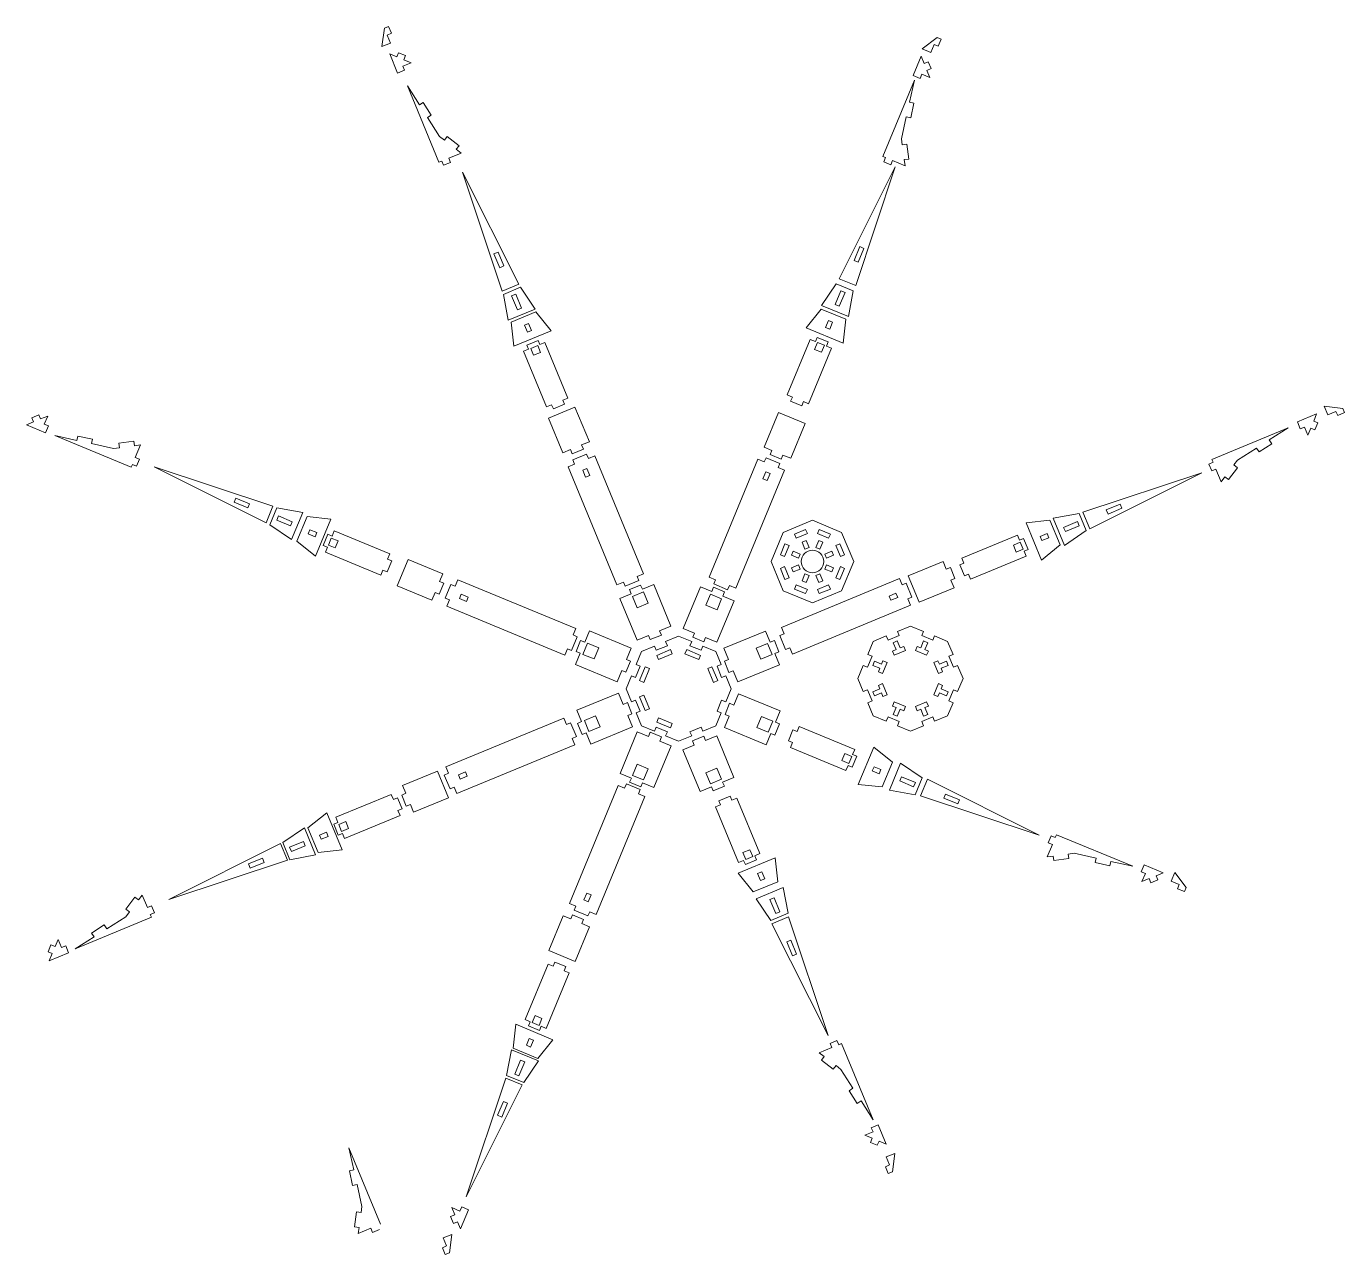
# Model space of a CAD drawing. Header units: millimetres. Extents: x -5563 to 1495, y -1833 to 2679.
# Drawn here: x -2108 to -1230, y -1833 to -1015 of the extents above; entities that cross this region are included whole.
import ezdxf

# ---------------------------------------------------------------- set-up
doc = ezdxf.new("R2010")
doc.units = ezdxf.units.MM

msp = doc.modelspace()

# ---------------------------------------------------------------- linework, layer by layer
at = {"color": 7, "linetype": 'Continuous', "lineweight": 15}
for p, q in [((-1871.03, -1028.55), (-1869.4, -1016.18)), ((-1869.4, -1016.18), (-1866.63, -1015.03)), ((-1866.63, -1015.03), (-1864.71, -1019.65)), ((-1865.26, -1026.16), (-1871.03, -1028.55)), ((-1864.71, -1019.65), (-1867.48, -1020.8)), ((-1867.48, -1020.8), (-1865.26, -1026.16)), ((-1511.4, -1030.04), (-1501.5, -1022.44)), ((-1501.5, -1022.44), (-1498.73, -1023.59)), ((-1498.73, -1023.59), (-1500.64, -1028.21)), ((-1865.86, -1033.41), (-1861.08, -1035.39)), ((-1860.56, -1046.21), (-1865.86, -1033.41)), ((-1861.08, -1035.39), (-1859.93, -1032.62)), ((-1859.93, -1032.62), (-1855.31, -1034.53)), ((-1855.31, -1034.53), (-1856.46, -1037.31)), ((-1517.42, -1047.73), (-1512.11, -1034.93)), ((-1512.11, -1034.93), (-1510.13, -1039.71)), ((-1505.64, -1032.43), (-1511.4, -1030.04)), ((-1503.41, -1027.06), (-1505.64, -1032.43)), ((-1500.64, -1028.21), (-1503.41, -1027.06)), ((-1855.94, -1044.3), (-1860.56, -1046.21)), ((-1851.67, -1039.29), (-1857.09, -1041.53)), ((-1857.09, -1041.53), (-1855.94, -1044.3)), ((-1856.46, -1037.31), (-1851.67, -1039.29)), ((-1510.13, -1039.71), (-1507.36, -1038.56)), ((-1505.45, -1043.18), (-1508.22, -1044.33)), ((-1507.36, -1038.56), (-1505.45, -1043.18)), ((-1516.53, -1050.86), (-1537.58, -1101.67)), ((-1519.76, -1065.45), (-1516.53, -1050.86)), ((-1512.8, -1049.64), (-1517.42, -1047.73)), ((-1511.65, -1046.87), (-1512.8, -1049.64)), ((-1506.24, -1049.12), (-1511.65, -1046.87)), ((-1508.22, -1044.33), (-1506.24, -1049.12)), ((-1854.11, -1054.67), (-1833.06, -1105.49)), ((-1846.08, -1067.28), (-1854.11, -1054.67)), ((-1846.08, -1067.28), (-1843.55, -1065.67)), ((-1838.17, -1074.1), (-1843.55, -1065.67)), ((-1519.76, -1065.45), (-1516.84, -1066.1)), ((-1519, -1075.86), (-1516.84, -1066.1)), ((-1840.7, -1075.71), (-1838.17, -1074.1)), ((-1832.67, -1088.32), (-1840.7, -1075.71)), ((-1525.16, -1089.81), (-1521.93, -1075.21)), ((-1521.93, -1075.21), (-1519, -1075.86)), ((-1829.44, -1090.8), (-1832.67, -1088.32)), ((-1829.44, -1090.8), (-1827.62, -1088.42)), ((-1827.62, -1088.42), (-1819.68, -1094.5)), ((-1821.51, -1096.88), (-1819.68, -1094.5)), ((-1818.28, -1099.36), (-1821.51, -1096.88)), ((-1524.63, -1093.84), (-1525.16, -1089.81)), ((-1524.63, -1093.84), (-1521.66, -1093.45)), ((-1521.66, -1093.45), (-1520.35, -1103.37)), ((-1831.21, -1104.72), (-1833.06, -1105.49)), ((-1830.06, -1107.49), (-1831.21, -1104.72)), ((-1830.06, -1107.49), (-1825.44, -1105.58)), ((-1826.59, -1102.81), (-1818.28, -1099.36)), ((-1825.44, -1105.58), (-1826.59, -1102.81)), ((-1535.73, -1102.44), (-1537.58, -1101.67)), ((-1536.88, -1105.21), (-1535.73, -1102.44)), ((-1536.88, -1105.21), (-1532.26, -1107.12)), ((-1532.26, -1107.12), (-1531.11, -1104.35)), ((-1531.11, -1104.35), (-1522.8, -1107.8)), ((-1523.33, -1103.76), (-1520.35, -1103.37)), ((-1522.8, -1107.8), (-1523.33, -1103.76)), ((-1791.02, -1191.24), (-1817.29, -1112.2)), ((-1817.29, -1112.2), (-1779.97, -1186.67)), ((-1566.6, -1183.04), (-1529.28, -1108.56)), ((-1529.28, -1108.56), (-1555.55, -1187.61)), ((-1796.43, -1166.48), (-1793.66, -1165.34)), ((-1792.6, -1175.72), (-1796.43, -1166.48)), ((-1793.66, -1165.34), (-1789.83, -1174.57)), ((-1556.74, -1170.94), (-1552.91, -1161.7)), ((-1550.14, -1162.85), (-1553.97, -1172.09)), ((-1552.91, -1161.7), (-1550.14, -1162.85)), ((-1789.83, -1174.57), (-1792.6, -1175.72)), ((-1553.97, -1172.09), (-1556.74, -1170.94)), ((-1555.55, -1187.61), (-1566.6, -1183.04)), ((-1779.97, -1186.67), (-1791.02, -1191.24)), ((-1790.18, -1193.52), (-1778.74, -1188.78)), ((-1784.68, -1194.54), (-1781.91, -1193.39)), ((-1781.91, -1193.39), (-1778.08, -1202.63)), ((-1778.74, -1188.78), (-1768.92, -1203.24)), ((-1578.5, -1200.86), (-1568.67, -1186.4)), ((-1569.34, -1200.25), (-1565.51, -1191.01)), ((-1568.67, -1186.4), (-1557.24, -1191.14)), ((-1562.74, -1192.16), (-1566.56, -1201.4)), ((-1565.51, -1191.01), (-1562.74, -1192.16)), ((-1557.24, -1191.14), (-1560.52, -1208.31)), ((-1786.9, -1210.69), (-1790.18, -1193.52)), ((-1780.85, -1203.78), (-1784.68, -1194.54)), ((-1560.52, -1208.31), (-1578.5, -1200.86)), ((-1566.56, -1201.4), (-1569.34, -1200.25)), ((-1768.92, -1203.24), (-1786.9, -1210.69)), ((-1784.93, -1212.01), (-1768.49, -1205.2)), ((-1778.08, -1202.63), (-1780.85, -1203.78)), ((-1768.49, -1205.2), (-1758.46, -1217.66)), ((-1588.63, -1215.68), (-1578.59, -1203.21)), ((-1578.59, -1203.21), (-1562.16, -1210.02)), ((-1575.66, -1215.45), (-1573.74, -1210.83)), ((-1573.74, -1210.83), (-1570.97, -1211.98)), ((-1562.16, -1210.02), (-1563.88, -1225.93)), ((-1783.21, -1227.92), (-1784.93, -1212.01)), ((-1758.46, -1217.66), (-1783.21, -1227.92)), ((-1776.12, -1213.96), (-1773.35, -1212.81)), ((-1774.2, -1218.58), (-1776.12, -1213.96)), ((-1771.43, -1217.43), (-1774.2, -1218.58)), ((-1773.35, -1212.81), (-1771.43, -1217.43)), ((-1563.88, -1225.93), (-1588.63, -1215.68)), ((-1572.88, -1216.59), (-1575.66, -1215.45)), ((-1570.97, -1211.98), (-1572.88, -1216.59)), ((-1767.11, -1224.15), (-1774.5, -1227.22)), ((-1774.5, -1227.22), (-1773.36, -1229.99)), ((-1767.35, -1227.5), (-1771.97, -1229.41)), ((-1765.44, -1232.12), (-1767.35, -1227.5)), ((-1765.97, -1226.93), (-1767.11, -1224.15)), ((-1765.97, -1226.93), (-1762.59, -1225.53)), ((-1762.59, -1225.53), (-1747.28, -1262.48)), ((-1585.88, -1223.48), (-1601.18, -1260.44)), ((-1585.88, -1223.48), (-1582.5, -1224.88)), ((-1583.03, -1230.08), (-1581.12, -1225.46)), ((-1581.35, -1222.11), (-1582.5, -1224.88)), ((-1573.96, -1225.17), (-1581.35, -1222.11)), ((-1581.12, -1225.46), (-1576.5, -1227.37)), ((-1576.5, -1227.37), (-1578.41, -1231.99)), ((-1575.11, -1227.94), (-1573.96, -1225.17)), ((-1575.11, -1227.94), (-1571.73, -1229.34)), ((-1776.73, -1231.38), (-1773.36, -1229.99)), ((-1776.73, -1231.38), (-1761.43, -1268.34)), ((-1771.97, -1229.41), (-1770.06, -1234.03)), ((-1770.06, -1234.03), (-1765.44, -1232.12)), ((-1571.73, -1229.34), (-1587.04, -1266.3)), ((-1578.41, -1231.99), (-1583.03, -1230.08)), ((-1750.66, -1263.88), (-1747.28, -1262.48)), ((-1601.18, -1260.44), (-1597.81, -1261.84)), ((-1597.81, -1261.84), (-1598.96, -1264.61)), ((-1761.43, -1268.34), (-1758.05, -1266.94)), ((-1742.5, -1268.51), (-1760.18, -1275.83)), ((-1758.05, -1266.94), (-1756.9, -1269.71)), ((-1756.9, -1269.71), (-1749.51, -1266.65)), ((-1749.51, -1266.65), (-1750.66, -1263.88)), ((-1732.94, -1291.61), (-1742.5, -1268.51)), ((-1607.02, -1272.18), (-1616.59, -1295.28)), ((-1589.35, -1279.5), (-1607.02, -1272.18)), ((-1598.96, -1264.61), (-1591.57, -1267.67)), ((-1591.57, -1267.67), (-1590.42, -1264.9)), ((-1590.42, -1264.9), (-1587.04, -1266.3)), ((-1241.28, -1273.58), (-1243.67, -1267.82)), ((-1243.67, -1267.82), (-1231.3, -1269.45)), ((-1235.92, -1271.36), (-1241.28, -1273.58)), ((-1234.77, -1274.13), (-1235.92, -1271.36)), ((-1230.15, -1272.22), (-1234.77, -1274.13)), ((-1231.3, -1269.45), (-1230.15, -1272.22)), ((-2107.73, -1280.33), (-2102.94, -1278.35)), ((-2094.92, -1285.63), (-2107.73, -1280.33)), ((-2104.09, -1275.57), (-2099.47, -1273.66)), ((-2102.94, -1278.35), (-2104.09, -1275.57)), ((-2099.47, -1273.66), (-2098.32, -1276.43)), ((-2098.32, -1276.43), (-2093.54, -1274.45)), ((-2093.54, -1274.45), (-2095.78, -1279.86)), ((-2095.78, -1279.86), (-2093.01, -1281.01)), ((-2093.01, -1281.01), (-2094.92, -1285.63)), ((-1760.18, -1275.83), (-1750.62, -1298.93)), ((-1598.91, -1302.6), (-1589.35, -1279.5)), ((-1261.58, -1278.41), (-1248.78, -1273.1)), ((-1259.67, -1283.03), (-1261.58, -1278.41)), ((-1248.78, -1273.1), (-1250.76, -1277.89)), ((-1250.76, -1277.89), (-1247.99, -1279.03)), ((-1247.99, -1279.03), (-1249.9, -1283.65)), ((-2088.69, -1287.46), (-2037.88, -1308.51)), ((-2074.1, -1290.69), (-2088.69, -1287.46)), ((-2074.1, -1290.69), (-2073.45, -1287.77)), ((-2063.69, -1289.93), (-2073.45, -1287.77)), ((-2064.34, -1292.86), (-2063.69, -1289.93)), ((-1267.72, -1282.38), (-1318.54, -1303.43)), ((-1280.33, -1290.42), (-1267.72, -1282.38)), ((-1256.9, -1281.88), (-1259.67, -1283.03)), ((-1254.66, -1287.29), (-1256.9, -1281.88)), ((-1252.67, -1282.51), (-1254.66, -1287.29)), ((-1249.9, -1283.65), (-1252.67, -1282.51)), ((-2049.75, -1296.09), (-2064.34, -1292.86)), ((-2045.71, -1295.56), (-2049.75, -1296.09)), ((-2046.1, -1292.59), (-2036.19, -1291.28)), ((-2045.71, -1295.56), (-2046.1, -1292.59)), ((-2035.79, -1294.26), (-2036.19, -1291.28)), ((-2031.76, -1293.73), (-2035.79, -1294.26)), ((-2035.2, -1302.04), (-2031.76, -1293.73)), ((-1750.62, -1298.93), (-1745.47, -1296.8)), ((-1745.47, -1296.8), (-1744.32, -1299.57)), ((-1744.32, -1299.57), (-1736.93, -1296.51)), ((-1738.08, -1293.74), (-1732.94, -1291.61)), ((-1736.93, -1296.51), (-1738.08, -1293.74)), ((-1616.59, -1295.28), (-1611.45, -1297.41)), ((-1611.45, -1297.41), (-1612.59, -1300.18)), ((-1301.37, -1303.82), (-1288.76, -1295.79)), ((-1288.76, -1295.79), (-1287.15, -1298.32)), ((-1287.15, -1298.32), (-1278.72, -1292.95)), ((-1280.33, -1290.42), (-1278.72, -1292.95)), ((-2037.11, -1306.66), (-2037.88, -1308.51)), ((-2034.34, -1307.81), (-2037.11, -1306.66)), ((-2032.43, -1303.19), (-2035.2, -1302.04)), ((-2034.34, -1307.81), (-2032.43, -1303.19)), ((-1747.07, -1308.25), (-1742.85, -1306.5)), ((-1734.76, -1299.9), (-1744, -1303.73)), ((-1744, -1303.73), (-1742.85, -1306.5)), ((-1733.61, -1302.68), (-1734.76, -1299.9)), ((-1733.61, -1302.68), (-1729.39, -1300.93)), ((-1729.39, -1300.93), (-1696.86, -1379.46)), ((-1620.68, -1303.21), (-1653.21, -1381.74)), ((-1620.68, -1303.21), (-1616.46, -1304.96)), ((-1615.31, -1302.19), (-1616.46, -1304.96)), ((-1606.07, -1306.01), (-1615.31, -1302.19)), ((-1612.59, -1300.18), (-1605.2, -1303.24)), ((-1607.22, -1308.79), (-1606.07, -1306.01)), ((-1605.2, -1303.24), (-1604.06, -1300.47)), ((-1604.06, -1300.47), (-1598.91, -1302.6)), ((-1320.54, -1306.43), (-1317.77, -1305.28)), ((-1320.54, -1306.43), (-1318.63, -1311.05)), ((-1317.77, -1305.28), (-1318.54, -1303.43)), ((-1303.85, -1307.05), (-1301.37, -1303.82)), ((-1303.85, -1307.05), (-1301.47, -1308.88)), ((-1948.14, -1345.55), (-2022.61, -1308.24)), ((-2022.61, -1308.24), (-1943.57, -1334.51)), ((-1747.07, -1308.25), (-1714.54, -1386.78)), ((-1734.62, -1309.38), (-1737.39, -1310.53)), ((-1735.48, -1315.15), (-1737.39, -1310.53)), ((-1732.71, -1314), (-1735.48, -1315.15)), ((-1732.71, -1314), (-1734.62, -1309.38)), ((-1603, -1310.53), (-1635.53, -1389.06)), ((-1617.36, -1316.28), (-1615.45, -1311.66)), ((-1614.59, -1317.43), (-1617.36, -1316.28)), ((-1612.67, -1312.81), (-1615.45, -1311.66)), ((-1614.59, -1317.43), (-1612.67, -1312.81)), ((-1607.22, -1308.79), (-1603, -1310.53)), ((-1404.34, -1338.56), (-1325.29, -1312.29)), ((-1325.29, -1312.29), (-1399.76, -1349.6)), ((-1318.63, -1311.05), (-1315.86, -1309.9)), ((-1315.86, -1309.9), (-1312.41, -1318.21)), ((-1312.41, -1318.21), (-1309.93, -1314.98)), ((-1309.93, -1314.98), (-1307.55, -1316.81)), ((-1301.47, -1308.88), (-1307.55, -1316.81)), ((-1969.48, -1331.87), (-1968.33, -1329.1)), ((-1960.24, -1335.7), (-1969.48, -1331.87)), ((-1968.33, -1329.1), (-1959.09, -1332.93)), ((-1959.09, -1332.93), (-1960.24, -1335.7)), ((-1388.81, -1336.98), (-1379.58, -1333.15)), ((-1379.58, -1333.15), (-1378.43, -1335.92)), ((-1943.57, -1334.51), (-1948.14, -1345.55)), ((-1945.67, -1346.93), (-1940.94, -1335.5)), ((-1941.06, -1343.76), (-1939.92, -1340.99)), ((-1940.94, -1335.5), (-1923.76, -1338.77)), ((-1939.92, -1340.99), (-1930.68, -1344.82)), ((-1923.76, -1338.77), (-1931.21, -1356.76)), ((-1927.69, -1357.81), (-1920.88, -1341.37)), ((-1920.88, -1341.37), (-1904.97, -1343.09)), ((-1424.12, -1342.58), (-1406.94, -1339.31)), ((-1416.67, -1360.57), (-1424.12, -1342.58)), ((-1406.94, -1339.31), (-1402.21, -1350.74)), ((-1399.76, -1349.6), (-1404.34, -1338.56)), ((-1387.67, -1339.75), (-1388.81, -1336.98)), ((-1378.43, -1335.92), (-1387.67, -1339.75)), ((-1931.21, -1356.76), (-1945.67, -1346.93)), ((-1931.83, -1347.59), (-1941.06, -1343.76)), ((-1930.68, -1344.82), (-1931.83, -1347.59)), ((-1920.07, -1352.96), (-1918.92, -1350.19)), ((-1918.92, -1350.19), (-1914.3, -1352.1)), ((-1904.97, -1343.09), (-1915.22, -1367.84)), ((-1902.82, -1350.98), (-1904.21, -1354.36)), ((-1902.82, -1350.98), (-1865.86, -1366.29)), ((-1603.88, -1351.92), (-1584.43, -1343.86)), ((-1596.35, -1353.05), (-1588.96, -1349.99)), ((-1588.96, -1349.99), (-1587.81, -1352.76)), ((-1584.43, -1343.86), (-1564.99, -1351.92)), ((-1581.06, -1352.76), (-1579.91, -1349.99)), ((-1579.91, -1349.99), (-1572.52, -1353.05)), ((-1442.2, -1345.62), (-1426.29, -1343.9)), ((-1431.95, -1370.37), (-1442.2, -1345.62)), ((-1426.29, -1343.9), (-1419.48, -1360.33)), ((-1417.2, -1348.63), (-1407.96, -1344.8)), ((-1416.05, -1351.4), (-1417.2, -1348.63)), ((-1402.21, -1350.74), (-1416.67, -1360.57)), ((-1406.82, -1347.58), (-1416.05, -1351.4)), ((-1407.96, -1344.8), (-1406.82, -1347.58)), ((-1915.22, -1367.84), (-1927.69, -1357.81)), ((-1915.45, -1354.87), (-1920.07, -1352.96)), ((-1914.3, -1352.1), (-1915.45, -1354.87)), ((-1906.99, -1353.21), (-1910.05, -1360.6)), ((-1904.21, -1354.36), (-1906.99, -1353.21)), ((-1904.79, -1355.74), (-1906.7, -1360.36)), ((-1900.17, -1357.66), (-1904.79, -1355.74)), ((-1902.08, -1362.28), (-1900.17, -1357.66)), ((-1611.93, -1371.36), (-1603.88, -1351.92)), ((-1605.8, -1366.84), (-1602.74, -1359.45)), ((-1602.74, -1359.45), (-1599.97, -1360.59)), ((-1595.2, -1355.82), (-1596.35, -1353.05)), ((-1587.81, -1352.76), (-1595.2, -1355.82)), ((-1591.37, -1358.54), (-1588.59, -1357.39)), ((-1589.45, -1363.16), (-1591.37, -1358.54)), ((-1588.59, -1357.39), (-1586.68, -1362.01)), ((-1582.18, -1362.01), (-1580.27, -1357.39)), ((-1573.66, -1355.82), (-1581.06, -1352.76)), ((-1580.27, -1357.39), (-1577.5, -1358.54)), ((-1577.5, -1358.54), (-1579.41, -1363.16)), ((-1572.52, -1353.05), (-1573.66, -1355.82)), ((-1568.89, -1360.59), (-1566.12, -1359.45)), ((-1566.12, -1359.45), (-1563.06, -1366.84)), ((-1564.99, -1351.92), (-1556.93, -1371.36)), ((-1448.01, -1353.71), (-1484.97, -1369.02)), ((-1446.04, -1358.47), (-1450.66, -1360.39)), ((-1446.61, -1357.09), (-1448.01, -1353.71)), ((-1443.84, -1355.94), (-1446.61, -1357.09)), ((-1444.13, -1363.09), (-1446.04, -1358.47)), ((-1440.78, -1363.33), (-1443.84, -1355.94)), ((-1432.87, -1354.62), (-1428.25, -1352.71)), ((-1431.72, -1357.4), (-1432.87, -1354.62)), ((-1427.1, -1355.48), (-1431.72, -1357.4)), ((-1428.25, -1352.71), (-1427.1, -1355.48)), ((-1910.05, -1360.6), (-1907.28, -1361.75)), ((-1907.28, -1361.75), (-1908.67, -1365.12)), ((-1908.67, -1365.12), (-1871.72, -1380.43)), ((-1906.7, -1360.36), (-1902.08, -1362.28)), ((-1865.86, -1366.29), (-1867.26, -1369.66)), ((-1603.03, -1367.99), (-1605.8, -1366.84)), ((-1599.97, -1360.59), (-1603.03, -1367.99)), ((-1598.4, -1367.2), (-1597.25, -1364.43)), ((-1593.78, -1369.11), (-1598.4, -1367.2)), ((-1597.25, -1364.43), (-1592.63, -1366.34)), ((-1592.63, -1366.34), (-1593.78, -1369.11)), ((-1586.68, -1362.01), (-1589.45, -1363.16)), ((-1579.41, -1363.16), (-1582.18, -1362.01)), ((-1576.23, -1366.34), (-1571.61, -1364.43)), ((-1575.08, -1369.11), (-1576.23, -1366.34)), ((-1570.46, -1367.2), (-1575.08, -1369.11)), ((-1571.61, -1364.43), (-1570.46, -1367.2)), ((-1565.83, -1367.99), (-1568.89, -1360.59)), ((-1563.06, -1366.84), (-1565.83, -1367.99)), ((-1442.15, -1367.86), (-1479.11, -1383.16)), ((-1450.66, -1360.39), (-1448.75, -1365.01)), ((-1448.75, -1365.01), (-1444.13, -1363.09)), ((-1443.55, -1364.48), (-1440.78, -1363.33)), ((-1442.15, -1367.86), (-1443.55, -1364.48)), ((-1419.48, -1360.33), (-1431.95, -1370.37)), ((-1870.32, -1377.06), (-1871.72, -1380.43)), ((-1870.32, -1377.06), (-1867.55, -1378.2)), ((-1867.55, -1378.2), (-1864.49, -1370.81)), ((-1864.49, -1370.81), (-1867.26, -1369.66)), ((-1853.59, -1369.9), (-1860.91, -1387.58)), ((-1830.49, -1379.47), (-1853.59, -1369.9)), ((-1603.88, -1390.81), (-1611.93, -1371.36)), ((-1605.8, -1375.88), (-1603.03, -1374.74)), ((-1602.74, -1383.28), (-1605.8, -1375.88)), ((-1603.03, -1374.74), (-1599.97, -1382.13)), ((-1598.4, -1375.52), (-1593.78, -1373.61)), ((-1597.25, -1378.3), (-1598.4, -1375.52)), ((-1592.63, -1376.38), (-1597.25, -1378.3)), ((-1593.78, -1373.61), (-1592.63, -1376.38)), ((-1576.23, -1376.38), (-1575.08, -1373.61)), ((-1571.61, -1378.3), (-1576.23, -1376.38)), ((-1575.08, -1373.61), (-1570.46, -1375.52)), ((-1570.46, -1375.52), (-1571.61, -1378.3)), ((-1568.89, -1382.13), (-1565.83, -1374.74)), ((-1563.06, -1375.88), (-1566.12, -1383.28)), ((-1565.83, -1374.74), (-1563.06, -1375.88)), ((-1556.93, -1371.36), (-1564.99, -1390.81)), ((-1497.5, -1371.23), (-1520.6, -1380.79)), ((-1495.37, -1376.37), (-1497.5, -1371.23)), ((-1492.6, -1375.22), (-1495.37, -1376.37)), ((-1489.54, -1382.61), (-1492.6, -1375.22)), ((-1483.57, -1372.4), (-1486.34, -1373.54)), ((-1486.34, -1373.54), (-1483.28, -1380.94)), ((-1483.57, -1372.4), (-1484.97, -1369.02)), ((-1832.91, -1393.15), (-1829.85, -1385.76)), ((-1832.62, -1384.61), (-1830.49, -1379.47)), ((-1829.85, -1385.76), (-1832.62, -1384.61)), ((-1825.07, -1386.56), (-1828.9, -1395.8)), ((-1822.3, -1387.71), (-1825.07, -1386.56)), ((-1822.3, -1387.71), (-1820.55, -1383.49)), ((-1820.55, -1383.49), (-1742.02, -1416.01)), ((-1714.54, -1386.78), (-1710.32, -1385.03)), ((-1710.32, -1385.03), (-1709.17, -1387.8)), ((-1709.17, -1387.8), (-1699.93, -1383.98)), ((-1701.08, -1381.21), (-1696.86, -1379.46)), ((-1699.93, -1383.98), (-1701.08, -1381.21)), ((-1653.21, -1381.74), (-1648.99, -1383.49)), ((-1648.99, -1383.49), (-1650.13, -1386.26)), ((-1650.13, -1386.26), (-1640.9, -1390.09)), ((-1526.56, -1382.73), (-1605.09, -1415.26)), ((-1599.97, -1382.13), (-1602.74, -1383.28)), ((-1591.37, -1384.18), (-1589.45, -1379.56)), ((-1588.59, -1385.33), (-1591.37, -1384.18)), ((-1589.45, -1379.56), (-1586.68, -1380.71)), ((-1586.68, -1380.71), (-1588.59, -1385.33)), ((-1582.18, -1380.71), (-1579.41, -1379.56)), ((-1580.27, -1385.33), (-1582.18, -1380.71)), ((-1577.5, -1384.18), (-1580.27, -1385.33)), ((-1579.41, -1379.56), (-1577.5, -1384.18)), ((-1566.12, -1383.28), (-1568.89, -1382.13)), ((-1524.81, -1386.95), (-1526.56, -1382.73)), ((-1522.04, -1385.8), (-1524.81, -1386.95)), ((-1518.21, -1395.04), (-1522.04, -1385.8)), ((-1520.6, -1380.79), (-1513.28, -1398.47)), ((-1492.31, -1383.76), (-1489.54, -1382.61)), ((-1490.18, -1388.91), (-1492.31, -1383.76)), ((-1483.28, -1380.94), (-1480.51, -1379.79)), ((-1479.11, -1383.16), (-1480.51, -1379.79)), ((-1860.91, -1387.58), (-1837.81, -1397.14)), ((-1837.81, -1397.14), (-1835.68, -1392)), ((-1835.68, -1392), (-1832.91, -1393.15)), ((-1818.28, -1393.16), (-1819.42, -1395.93)), ((-1813.66, -1395.07), (-1818.28, -1393.16)), ((-1813.66, -1395.07), (-1814.8, -1397.85)), ((-1712.57, -1395.96), (-1705.04, -1392.84)), ((-1698.8, -1387), (-1706.19, -1390.06)), ((-1706.19, -1390.06), (-1705.04, -1392.84)), ((-1696.88, -1391.62), (-1704.27, -1394.68)), ((-1704.27, -1394.68), (-1701.21, -1402.07)), ((-1697.65, -1389.77), (-1698.8, -1387)), ((-1697.65, -1389.77), (-1690.12, -1386.66)), ((-1693.82, -1399.01), (-1696.88, -1391.62)), ((-1690.12, -1386.66), (-1678.64, -1414.37)), ((-1659.04, -1388.12), (-1670.52, -1415.83)), ((-1659.04, -1388.12), (-1651.51, -1391.24)), ((-1655.33, -1400.47), (-1652.27, -1393.08)), ((-1652.27, -1393.08), (-1644.88, -1396.14)), ((-1650.36, -1388.46), (-1651.51, -1391.24)), ((-1642.97, -1391.53), (-1650.36, -1388.46)), ((-1644.11, -1394.3), (-1642.97, -1391.53)), ((-1644.11, -1394.3), (-1636.58, -1397.42)), ((-1640.9, -1390.09), (-1639.75, -1387.32)), ((-1639.75, -1387.32), (-1635.53, -1389.06)), ((-1584.43, -1398.86), (-1603.88, -1390.81)), ((-1596.35, -1389.67), (-1595.2, -1386.9)), ((-1588.96, -1392.73), (-1596.35, -1389.67)), ((-1595.2, -1386.9), (-1587.81, -1389.96)), ((-1587.81, -1389.96), (-1588.96, -1392.73)), ((-1564.99, -1390.81), (-1584.43, -1398.86)), ((-1581.06, -1389.96), (-1573.66, -1386.9)), ((-1579.91, -1392.73), (-1581.06, -1389.96)), ((-1572.52, -1389.67), (-1579.91, -1392.73)), ((-1573.66, -1386.9), (-1572.52, -1389.67)), ((-1528.84, -1392.4), (-1533.46, -1394.32)), ((-1532.31, -1397.09), (-1533.46, -1394.32)), ((-1527.69, -1395.18), (-1532.31, -1397.09)), ((-1527.69, -1395.18), (-1528.84, -1392.4)), ((-1520.98, -1396.19), (-1518.21, -1395.04)), ((-1513.28, -1398.47), (-1490.18, -1388.91)), ((-1828.9, -1395.8), (-1826.13, -1396.94)), ((-1827.88, -1401.16), (-1826.13, -1396.94)), ((-1827.88, -1401.16), (-1749.35, -1433.69)), ((-1814.8, -1397.85), (-1819.42, -1395.93)), ((-1712.57, -1395.96), (-1701.09, -1423.67)), ((-1701.21, -1402.07), (-1693.82, -1399.01)), ((-1647.94, -1403.54), (-1655.33, -1400.47)), ((-1636.58, -1397.42), (-1648.06, -1425.13)), ((-1644.88, -1396.14), (-1647.94, -1403.54)), ((-1519.24, -1400.41), (-1597.77, -1432.94)), ((-1519.24, -1400.41), (-1520.98, -1396.19)), ((-1744.83, -1430.62), (-1741, -1421.38)), ((-1743.77, -1420.23), (-1742.02, -1416.01)), ((-1741, -1421.38), (-1743.77, -1420.23)), ((-1735.98, -1424.99), (-1732.86, -1417.46)), ((-1732.86, -1417.46), (-1705.14, -1428.94)), ((-1701.09, -1423.67), (-1693.56, -1420.55)), ((-1693.56, -1420.55), (-1692.41, -1423.32)), ((-1692.41, -1423.32), (-1685.02, -1420.26)), ((-1686.17, -1417.49), (-1678.64, -1414.37)), ((-1685.02, -1420.26), (-1686.17, -1417.49)), ((-1682.18, -1424.61), (-1673.5, -1421.01)), ((-1673.5, -1421.01), (-1664.83, -1424.61)), ((-1670.52, -1415.83), (-1662.99, -1418.95)), ((-1662.99, -1418.95), (-1664.13, -1421.72)), ((-1615.68, -1417.6), (-1643.4, -1429.08)), ((-1615.68, -1417.6), (-1612.56, -1425.13)), ((-1603.34, -1419.48), (-1606.11, -1420.63)), ((-1606.11, -1420.63), (-1602.29, -1429.86)), ((-1603.34, -1419.48), (-1605.09, -1415.26)), ((-1543.92, -1424.52), (-1535.25, -1420.92)), ((-1534.1, -1423.7), (-1535.25, -1420.92)), ((-1534.1, -1423.7), (-1526.71, -1420.63)), ((-1527.85, -1417.86), (-1519.18, -1414.27)), ((-1526.71, -1420.63), (-1527.85, -1417.86)), ((-1519.18, -1414.27), (-1510.5, -1417.86)), ((-1511.64, -1420.63), (-1510.5, -1417.86)), ((-1511.64, -1420.63), (-1504.25, -1423.7)), ((-1504.25, -1423.7), (-1503.11, -1420.92)), ((-1503.11, -1420.92), (-1494.43, -1424.52)), ((-1749.35, -1433.69), (-1747.6, -1429.47)), ((-1747.6, -1429.47), (-1744.83, -1430.62)), ((-1738.75, -1423.84), (-1741.81, -1431.23)), ((-1735.98, -1424.99), (-1738.75, -1423.84)), ((-1734.13, -1425.75), (-1737.19, -1433.14)), ((-1726.74, -1428.81), (-1734.13, -1425.75)), ((-1729.8, -1436.2), (-1726.74, -1428.81)), ((-1708.26, -1436.47), (-1705.14, -1428.94)), ((-1698.25, -1431.27), (-1689.57, -1427.67)), ((-1688.43, -1430.44), (-1689.57, -1427.67)), ((-1688.43, -1430.44), (-1681.03, -1427.38)), ((-1688.11, -1433.82), (-1678.87, -1429.99)), ((-1681.03, -1427.38), (-1682.18, -1424.61)), ((-1678.87, -1429.99), (-1677.72, -1432.76)), ((-1669.28, -1432.76), (-1668.14, -1429.99)), ((-1668.14, -1429.99), (-1658.9, -1433.82)), ((-1665.97, -1427.38), (-1664.83, -1424.61)), ((-1665.97, -1427.38), (-1658.58, -1430.44)), ((-1664.13, -1421.72), (-1656.74, -1424.79)), ((-1658.58, -1430.44), (-1657.43, -1427.67)), ((-1657.43, -1427.67), (-1648.76, -1431.27)), ((-1656.74, -1424.79), (-1655.59, -1422.01)), ((-1655.59, -1422.01), (-1648.06, -1425.13)), ((-1643.4, -1429.08), (-1640.28, -1436.61)), ((-1614.41, -1425.9), (-1621.8, -1428.96)), ((-1621.8, -1428.96), (-1618.74, -1436.35)), ((-1611.35, -1433.29), (-1614.41, -1425.9)), ((-1609.79, -1423.99), (-1612.56, -1425.13)), ((-1606.73, -1431.38), (-1609.79, -1423.99)), ((-1602.29, -1429.86), (-1599.51, -1428.72)), ((-1597.77, -1432.94), (-1599.51, -1428.72)), ((-1547.52, -1433.2), (-1543.92, -1424.52)), ((-1528.78, -1430), (-1531.09, -1430.96)), ((-1527.92, -1424.23), (-1530.69, -1425.38)), ((-1530.69, -1425.38), (-1528.78, -1430)), ((-1526.01, -1428.85), (-1527.92, -1424.23)), ((-1523.7, -1427.89), (-1526.01, -1428.85)), ((-1522.55, -1430.67), (-1523.7, -1427.89)), ((-1514.65, -1427.89), (-1515.8, -1430.67)), ((-1512.34, -1428.85), (-1514.65, -1427.89)), ((-1510.43, -1424.23), (-1512.34, -1428.85)), ((-1507.66, -1425.38), (-1510.43, -1424.23)), ((-1509.57, -1430), (-1507.66, -1425.38)), ((-1507.26, -1430.96), (-1509.57, -1430)), ((-1494.43, -1424.52), (-1490.83, -1433.2)), ((-1742.16, -1439.91), (-1739.04, -1432.38)), ((-1741.81, -1431.23), (-1739.04, -1432.38)), ((-1737.19, -1433.14), (-1729.8, -1436.2)), ((-1708.55, -1445.01), (-1705.49, -1437.61)), ((-1705.49, -1437.61), (-1708.26, -1436.47)), ((-1701.85, -1439.94), (-1698.25, -1431.27)), ((-1686.96, -1436.59), (-1688.11, -1433.82)), ((-1677.72, -1432.76), (-1686.96, -1436.59)), ((-1660.05, -1436.59), (-1669.28, -1432.76)), ((-1658.9, -1433.82), (-1660.05, -1436.59)), ((-1648.76, -1431.27), (-1645.16, -1439.94)), ((-1640.28, -1436.61), (-1643.05, -1437.76)), ((-1643.05, -1437.76), (-1639.99, -1445.15)), ((-1618.74, -1436.35), (-1611.35, -1433.29)), ((-1609.5, -1432.53), (-1606.73, -1431.38)), ((-1609.5, -1432.53), (-1606.38, -1440.06)), ((-1547.81, -1441.74), (-1544.75, -1434.35)), ((-1544.75, -1434.35), (-1547.52, -1433.2)), ((-1543.06, -1437.75), (-1544.21, -1440.52)), ((-1538.44, -1439.66), (-1543.06, -1437.75)), ((-1537.49, -1437.35), (-1538.44, -1439.66)), ((-1537.78, -1445.89), (-1534.72, -1438.5)), ((-1534.72, -1438.5), (-1537.49, -1437.35)), ((-1531.09, -1430.96), (-1529.94, -1433.73)), ((-1529.94, -1433.73), (-1522.55, -1430.67)), ((-1515.8, -1430.67), (-1508.41, -1433.73)), ((-1508.41, -1433.73), (-1507.26, -1430.96)), ((-1500.86, -1437.35), (-1503.64, -1438.5)), ((-1503.64, -1438.5), (-1500.57, -1445.89)), ((-1499.91, -1439.66), (-1500.86, -1437.35)), ((-1495.29, -1437.75), (-1499.91, -1439.66)), ((-1494.14, -1440.52), (-1495.29, -1437.75)), ((-1493.6, -1434.35), (-1490.83, -1433.2)), ((-1493.6, -1434.35), (-1490.54, -1441.74)), ((-1742.16, -1439.91), (-1714.44, -1451.39)), ((-1714.44, -1451.39), (-1711.33, -1443.86)), ((-1711.33, -1443.86), (-1708.55, -1445.01)), ((-1708.5, -1456.01), (-1704.91, -1447.34)), ((-1702.14, -1448.48), (-1704.91, -1447.34)), ((-1702.14, -1448.48), (-1699.08, -1441.09)), ((-1699.08, -1441.09), (-1701.85, -1439.94)), ((-1699.53, -1450.65), (-1695.7, -1441.41)), ((-1692.93, -1442.56), (-1696.76, -1451.79)), ((-1695.7, -1441.41), (-1692.93, -1442.56)), ((-1654.08, -1442.56), (-1651.31, -1441.41)), ((-1650.25, -1451.79), (-1654.08, -1442.56)), ((-1651.31, -1441.41), (-1647.48, -1450.65)), ((-1647.93, -1441.09), (-1645.16, -1439.94)), ((-1647.93, -1441.09), (-1644.87, -1448.48)), ((-1644.87, -1448.48), (-1642.1, -1447.34)), ((-1642.1, -1447.34), (-1638.5, -1456.01)), ((-1639.99, -1445.15), (-1637.22, -1444.01)), ((-1637.22, -1444.01), (-1634.1, -1451.54)), ((-1606.38, -1440.06), (-1634.1, -1451.54)), ((-1554.18, -1449.27), (-1550.58, -1440.59)), ((-1547.81, -1441.74), (-1550.58, -1440.59)), ((-1544.21, -1440.52), (-1539.59, -1442.44)), ((-1539.59, -1442.44), (-1540.55, -1444.74)), ((-1540.55, -1444.74), (-1537.78, -1445.89)), ((-1500.57, -1445.89), (-1497.8, -1444.74)), ((-1498.76, -1442.44), (-1494.14, -1440.52)), ((-1497.8, -1444.74), (-1498.76, -1442.44)), ((-1490.54, -1441.74), (-1487.77, -1440.59)), ((-1487.77, -1440.59), (-1484.18, -1449.27)), ((-1704.91, -1464.69), (-1708.5, -1456.01)), ((-1696.76, -1451.79), (-1699.53, -1450.65)), ((-1647.48, -1450.65), (-1650.25, -1451.79)), ((-1638.5, -1456.01), (-1642.1, -1464.69)), ((-1550.58, -1457.95), (-1554.18, -1449.27)), ((-1539.59, -1456.1), (-1544.21, -1458.02)), ((-1537.78, -1452.64), (-1540.55, -1453.79)), ((-1540.55, -1453.79), (-1539.59, -1456.1)), ((-1534.72, -1460.03), (-1537.78, -1452.64)), ((-1500.57, -1452.64), (-1503.64, -1460.03)), ((-1497.8, -1453.79), (-1500.57, -1452.64)), ((-1498.76, -1456.1), (-1497.8, -1453.79)), ((-1494.14, -1458.02), (-1498.76, -1456.1)), ((-1484.18, -1449.27), (-1487.77, -1457.95)), ((-1741.24, -1470.4), (-1713.53, -1458.92)), ((-1710.41, -1466.45), (-1713.53, -1458.92)), ((-1707.64, -1465.3), (-1710.41, -1466.45)), ((-1704.57, -1472.69), (-1707.64, -1465.3)), ((-1702.14, -1463.55), (-1704.91, -1464.69)), ((-1699.08, -1470.94), (-1702.14, -1463.55)), ((-1699.53, -1461.38), (-1696.76, -1460.23)), ((-1695.7, -1470.62), (-1699.53, -1461.38)), ((-1696.76, -1460.23), (-1692.93, -1469.47)), ((-1644.87, -1463.55), (-1647.93, -1470.94)), ((-1644.87, -1463.55), (-1642.1, -1464.69)), ((-1633.66, -1459.34), (-1636.78, -1466.87)), ((-1605.95, -1470.82), (-1633.66, -1459.34)), ((-1547.81, -1456.8), (-1550.58, -1457.95)), ((-1544.75, -1464.19), (-1547.81, -1456.8)), ((-1544.75, -1464.19), (-1547.52, -1465.34)), ((-1543.92, -1474.02), (-1547.52, -1465.34)), ((-1544.21, -1458.02), (-1543.06, -1460.79)), ((-1543.06, -1460.79), (-1538.44, -1458.87)), ((-1538.44, -1458.87), (-1537.49, -1461.18)), ((-1537.49, -1461.18), (-1534.72, -1460.03)), ((-1529.94, -1464.81), (-1531.09, -1467.58)), ((-1522.55, -1467.87), (-1529.94, -1464.81)), ((-1508.41, -1464.81), (-1515.8, -1467.87)), ((-1507.26, -1467.58), (-1508.41, -1464.81)), ((-1503.64, -1460.03), (-1500.86, -1461.18)), ((-1500.86, -1461.18), (-1499.91, -1458.87)), ((-1499.91, -1458.87), (-1495.29, -1460.79)), ((-1495.29, -1460.79), (-1494.14, -1458.02)), ((-1490.83, -1465.34), (-1494.43, -1474.02)), ((-1490.54, -1456.8), (-1493.6, -1464.19)), ((-1493.6, -1464.19), (-1490.83, -1465.34)), ((-1490.54, -1456.8), (-1487.77, -1457.95)), ((-1738.12, -1477.93), (-1741.24, -1470.4)), ((-1736.28, -1477.16), (-1728.89, -1474.1)), ((-1728.89, -1474.1), (-1725.82, -1481.49)), ((-1707.35, -1473.84), (-1704.57, -1472.69)), ((-1704.23, -1481.37), (-1707.35, -1473.84)), ((-1699.08, -1470.94), (-1701.85, -1472.08)), ((-1698.25, -1480.76), (-1701.85, -1472.08)), ((-1692.93, -1469.47), (-1695.7, -1470.62)), ((-1645.16, -1472.08), (-1648.76, -1480.76)), ((-1647.93, -1470.94), (-1645.16, -1472.08)), ((-1639.84, -1474.26), (-1642.96, -1481.8)), ((-1639.55, -1465.73), (-1642.62, -1473.12)), ((-1642.62, -1473.12), (-1639.84, -1474.26)), ((-1636.78, -1466.87), (-1639.55, -1465.73)), ((-1605.95, -1470.82), (-1609.07, -1478.35)), ((-1535.25, -1477.61), (-1543.92, -1474.02)), ((-1531.09, -1467.58), (-1528.78, -1468.54)), ((-1528.78, -1468.54), (-1530.69, -1473.16)), ((-1530.69, -1473.16), (-1527.92, -1474.3)), ((-1527.92, -1474.3), (-1526.01, -1469.69)), ((-1526.01, -1469.69), (-1523.7, -1470.64)), ((-1523.7, -1470.64), (-1522.55, -1467.87)), ((-1515.8, -1467.87), (-1514.65, -1470.64)), ((-1514.65, -1470.64), (-1512.34, -1469.69)), ((-1512.34, -1469.69), (-1510.43, -1474.3)), ((-1510.43, -1474.3), (-1507.66, -1473.16)), ((-1509.57, -1468.54), (-1507.26, -1467.58)), ((-1507.66, -1473.16), (-1509.57, -1468.54)), ((-1494.43, -1474.02), (-1503.11, -1477.61)), ((-1828.47, -1508.13), (-1749.94, -1475.61)), ((-1748.19, -1479.82), (-1749.94, -1475.61)), ((-1745.42, -1478.68), (-1748.19, -1479.82)), ((-1741.59, -1487.92), (-1745.42, -1478.68)), ((-1738.12, -1477.93), (-1740.9, -1479.08)), ((-1740.9, -1479.08), (-1737.83, -1486.47)), ((-1733.21, -1484.55), (-1736.28, -1477.16)), ((-1725.82, -1481.49), (-1733.21, -1484.55)), ((-1731.94, -1492.85), (-1704.23, -1481.37)), ((-1689.57, -1484.36), (-1698.25, -1480.76)), ((-1688.43, -1481.59), (-1689.57, -1484.36)), ((-1681.03, -1484.65), (-1688.43, -1481.59)), ((-1688.11, -1478.21), (-1686.96, -1475.44)), ((-1678.87, -1482.04), (-1688.11, -1478.21)), ((-1686.96, -1475.44), (-1677.72, -1479.27)), ((-1677.72, -1479.27), (-1678.87, -1482.04)), ((-1658.58, -1481.59), (-1665.97, -1484.65)), ((-1658.58, -1481.59), (-1657.43, -1484.36)), ((-1648.76, -1480.76), (-1657.43, -1484.36)), ((-1615.25, -1493.28), (-1642.96, -1481.8)), ((-1621.37, -1481.92), (-1618.3, -1474.53)), ((-1613.98, -1484.98), (-1621.37, -1481.92)), ((-1618.3, -1474.53), (-1610.91, -1477.59)), ((-1610.91, -1477.59), (-1613.98, -1484.98)), ((-1609.36, -1486.89), (-1606.29, -1479.5)), ((-1606.29, -1479.5), (-1609.07, -1478.35)), ((-1594.64, -1484.47), (-1593.24, -1481.1)), ((-1556.29, -1496.4), (-1593.24, -1481.1)), ((-1534.1, -1474.84), (-1535.25, -1477.61)), ((-1526.71, -1477.9), (-1534.1, -1474.84)), ((-1526.71, -1477.9), (-1527.85, -1480.67)), ((-1519.18, -1484.27), (-1527.85, -1480.67)), ((-1510.5, -1480.67), (-1519.18, -1484.27)), ((-1504.25, -1474.84), (-1511.64, -1477.9)), ((-1511.64, -1477.9), (-1510.5, -1480.67)), ((-1504.25, -1474.84), (-1503.11, -1477.61)), ((-1744.36, -1489.06), (-1741.59, -1487.92)), ((-1742.62, -1493.28), (-1744.36, -1489.06)), ((-1737.83, -1486.47), (-1735.06, -1485.32)), ((-1731.94, -1492.85), (-1735.06, -1485.32)), ((-1712.51, -1512.42), (-1701.03, -1484.71)), ((-1693.5, -1487.83), (-1701.03, -1484.71)), ((-1692.35, -1485.05), (-1693.5, -1487.83)), ((-1684.96, -1488.11), (-1692.35, -1485.05)), ((-1686.11, -1490.89), (-1684.96, -1488.11)), ((-1678.58, -1494.01), (-1686.11, -1490.89)), ((-1681.03, -1484.65), (-1682.18, -1487.42)), ((-1673.5, -1491.01), (-1682.18, -1487.42)), ((-1664.83, -1487.42), (-1673.5, -1491.01)), ((-1665.97, -1484.65), (-1664.83, -1487.42)), ((-1656.84, -1487.71), (-1664.23, -1490.77)), ((-1664.23, -1490.77), (-1663.08, -1493.54)), ((-1655.69, -1490.48), (-1656.84, -1487.71)), ((-1648.16, -1487.36), (-1655.69, -1490.48)), ((-1636.68, -1515.07), (-1648.16, -1487.36)), ((-1612.13, -1485.74), (-1615.25, -1493.28)), ((-1612.13, -1485.74), (-1609.36, -1486.89)), ((-1597.41, -1483.32), (-1600.47, -1490.71)), ((-1600.47, -1490.71), (-1597.7, -1491.86)), ((-1599.1, -1495.24), (-1597.7, -1491.86)), ((-1594.64, -1484.47), (-1597.41, -1483.32)), ((-1821.15, -1525.81), (-1742.62, -1493.28)), ((-1690.06, -1521.72), (-1678.58, -1494.01)), ((-1663.08, -1493.54), (-1670.61, -1496.66)), ((-1659.13, -1524.37), (-1670.61, -1496.66)), ((-1562.14, -1510.55), (-1599.1, -1495.24)), ((-1562.88, -1499.25), (-1564.79, -1503.87)), ((-1558.26, -1501.16), (-1562.88, -1499.25)), ((-1557.68, -1499.78), (-1556.29, -1496.4)), ((-1554.91, -1500.93), (-1557.68, -1499.78)), ((-1553.92, -1519.73), (-1543.67, -1494.98)), ((-1543.67, -1494.98), (-1531.2, -1505.01)), ((-1826.72, -1512.35), (-1828.47, -1508.13)), ((-1701.15, -1506.3), (-1704.22, -1513.69)), ((-1693.76, -1509.36), (-1701.15, -1506.3)), ((-1696.82, -1516.76), (-1693.76, -1509.36)), ((-1655.43, -1512.02), (-1648.04, -1508.95)), ((-1648.04, -1508.95), (-1644.98, -1516.35)), ((-1564.79, -1503.87), (-1560.17, -1505.78)), ((-1562.14, -1510.55), (-1560.75, -1507.17)), ((-1560.75, -1507.17), (-1557.97, -1508.32)), ((-1560.17, -1505.78), (-1558.26, -1501.16)), ((-1557.97, -1508.32), (-1554.91, -1500.93)), ((-1544.58, -1510.72), (-1543.43, -1507.95)), ((-1543.43, -1507.95), (-1538.81, -1509.86)), ((-1531.2, -1505.01), (-1538.01, -1521.45)), ((-1533.21, -1523.47), (-1525.76, -1505.48)), ((-1525.76, -1505.48), (-1511.3, -1515.31)), ((-1834.13, -1510.96), (-1857.23, -1520.52)), ((-1826.81, -1528.63), (-1834.13, -1510.96)), ((-1826.72, -1512.35), (-1829.49, -1513.5)), ((-1829.49, -1513.5), (-1825.67, -1522.74)), ((-1815.4, -1511.45), (-1820.02, -1513.36)), ((-1820.02, -1513.36), (-1818.87, -1516.14)), ((-1814.25, -1514.22), (-1818.87, -1516.14)), ((-1815.4, -1511.45), (-1814.25, -1514.22)), ((-1704.98, -1515.54), (-1712.51, -1512.42)), ((-1704.98, -1515.54), (-1706.13, -1518.31)), ((-1704.22, -1513.69), (-1696.82, -1516.76)), ((-1652.37, -1519.41), (-1655.43, -1512.02)), ((-1644.98, -1516.35), (-1652.37, -1519.41)), ((-1636.68, -1515.07), (-1644.21, -1518.19)), ((-1643.06, -1520.96), (-1644.21, -1518.19)), ((-1539.96, -1512.63), (-1544.58, -1510.72)), ((-1538.81, -1509.86), (-1539.96, -1512.63)), ((-1526.3, -1517.42), (-1525.15, -1514.65)), ((-1517.06, -1521.25), (-1526.3, -1517.42)), ((-1525.15, -1514.65), (-1515.91, -1518.48)), ((-1511.3, -1515.31), (-1516.04, -1526.74)), ((-1512.49, -1527.3), (-1507.91, -1516.26)), ((-1507.91, -1516.26), (-1433.44, -1553.58)), ((-1901.74, -1541.65), (-1864.79, -1526.34)), ((-1863.39, -1529.72), (-1864.79, -1526.34)), ((-1855.1, -1525.67), (-1857.87, -1526.81)), ((-1857.87, -1526.81), (-1854.81, -1534.21)), ((-1857.23, -1520.52), (-1855.1, -1525.67)), ((-1825.67, -1522.74), (-1822.89, -1521.59)), ((-1821.15, -1525.81), (-1822.89, -1521.59)), ((-1746.19, -1598.94), (-1713.66, -1520.41)), ((-1709.44, -1522.16), (-1713.66, -1520.41)), ((-1708.29, -1519.39), (-1709.44, -1522.16)), ((-1699.05, -1523.21), (-1708.29, -1519.39)), ((-1706.13, -1518.31), (-1698.74, -1521.37)), ((-1700.2, -1525.99), (-1699.05, -1523.21)), ((-1695.98, -1527.73), (-1700.2, -1525.99)), ((-1698.74, -1521.37), (-1697.59, -1518.6)), ((-1690.06, -1521.72), (-1697.59, -1518.6)), ((-1651.6, -1521.25), (-1659.13, -1524.37)), ((-1651.6, -1521.25), (-1650.45, -1524.03)), ((-1650.45, -1524.03), (-1643.06, -1520.96)), ((-1538.01, -1521.45), (-1553.92, -1519.73)), ((-1516.04, -1526.74), (-1533.21, -1523.47)), ((-1515.91, -1518.48), (-1517.06, -1521.25)), ((-1496.97, -1528.89), (-1495.82, -1526.12)), ((-1495.82, -1526.12), (-1486.58, -1529.94)), ((-1860.62, -1528.57), (-1863.39, -1529.72)), ((-1857.56, -1535.96), (-1860.62, -1528.57)), ((-1854.81, -1534.21), (-1852.04, -1533.06)), ((-1852.04, -1533.06), (-1849.91, -1538.2)), ((-1849.91, -1538.2), (-1826.81, -1528.63)), ((-1728.51, -1606.26), (-1695.98, -1527.73)), ((-1648.9, -1534.74), (-1645.53, -1533.34)), ((-1633.59, -1571.7), (-1648.9, -1534.74)), ((-1639.28, -1527.51), (-1646.67, -1530.57)), ((-1646.67, -1530.57), (-1645.53, -1533.34)), ((-1638.13, -1530.28), (-1639.28, -1527.51)), ((-1638.13, -1530.28), (-1634.76, -1528.88)), ((-1619.45, -1565.84), (-1634.76, -1528.88)), ((-1433.44, -1553.58), (-1512.49, -1527.3)), ((-1487.73, -1532.71), (-1496.97, -1528.89)), ((-1486.58, -1529.94), (-1487.73, -1532.71)), ((-1920.25, -1548.61), (-1907.78, -1538.58)), ((-1907.78, -1538.58), (-1897.53, -1563.33)), ((-1900.35, -1545.03), (-1901.74, -1541.65)), ((-1895.15, -1544.5), (-1899.77, -1546.41)), ((-1895.89, -1555.79), (-1858.93, -1540.49)), ((-1893.24, -1549.12), (-1895.15, -1544.5)), ((-1860.33, -1537.11), (-1857.56, -1535.96)), ((-1858.93, -1540.49), (-1860.33, -1537.11)), ((-1937.08, -1558.42), (-1922.62, -1548.59)), ((-1922.62, -1548.59), (-1915.17, -1566.58)), ((-1913.44, -1565.05), (-1920.25, -1548.61)), ((-1912.63, -1553.46), (-1908.01, -1551.55)), ((-1908.01, -1551.55), (-1906.86, -1554.32)), ((-1900.35, -1545.03), (-1903.12, -1546.17)), ((-1903.12, -1546.17), (-1900.06, -1553.56)), ((-1900.06, -1553.56), (-1897.29, -1552.42)), ((-1899.77, -1546.41), (-1897.86, -1551.03)), ((-1897.86, -1551.03), (-1893.24, -1549.12)), ((-1895.89, -1555.79), (-1897.29, -1552.42)), ((-1422.77, -1555.04), (-1422.01, -1553.2)), ((-1371.19, -1574.24), (-1422.01, -1553.2)), ((-2012.92, -1596.33), (-1938.45, -1559.01)), ((-1938.45, -1559.01), (-1933.88, -1570.06)), ((-1932.34, -1569.85), (-1937.08, -1558.42)), ((-1932.47, -1561.58), (-1923.23, -1557.76)), ((-1931.32, -1564.36), (-1932.47, -1561.58)), ((-1922.08, -1560.53), (-1931.32, -1564.36)), ((-1923.23, -1557.76), (-1922.08, -1560.53)), ((-1911.48, -1556.24), (-1912.63, -1553.46)), ((-1906.86, -1554.32), (-1911.48, -1556.24)), ((-1424.69, -1559.66), (-1428.13, -1567.98)), ((-1425.54, -1553.9), (-1427.46, -1558.52)), ((-1427.46, -1558.52), (-1424.69, -1559.66)), ((-1425.54, -1553.9), (-1422.77, -1555.04)), ((-1933.88, -1570.06), (-2012.92, -1596.33)), ((-1959.79, -1572.69), (-1950.55, -1568.87)), ((-1950.55, -1568.87), (-1949.4, -1571.64)), ((-1915.17, -1566.58), (-1932.34, -1569.85)), ((-1897.53, -1563.33), (-1913.44, -1565.05)), ((-1633.89, -1578.83), (-1609.14, -1568.58)), ((-1633.59, -1571.7), (-1630.22, -1570.3)), ((-1626.13, -1563.19), (-1630.75, -1565.11)), ((-1630.75, -1565.11), (-1628.83, -1569.72)), ((-1630.22, -1570.3), (-1629.07, -1573.07)), ((-1629.07, -1573.07), (-1621.68, -1570.01)), ((-1628.83, -1569.72), (-1624.21, -1567.81)), ((-1624.21, -1567.81), (-1626.13, -1563.19)), ((-1622.83, -1567.24), (-1619.45, -1565.84)), ((-1621.68, -1570.01), (-1622.83, -1567.24)), ((-1609.14, -1568.58), (-1607.42, -1584.49)), ((-1428.13, -1567.98), (-1424.09, -1567.45)), ((-1424.09, -1567.45), (-1423.7, -1570.42)), ((-1413.79, -1569.12), (-1423.7, -1570.42)), ((-1414.18, -1566.14), (-1410.14, -1565.61)), ((-1414.18, -1566.14), (-1413.79, -1569.12)), ((-1410.14, -1565.61), (-1395.55, -1568.84)), ((-1395.55, -1568.84), (-1396.2, -1571.77)), ((-1958.64, -1575.47), (-1959.79, -1572.69)), ((-1949.4, -1571.64), (-1958.64, -1575.47)), ((-1623.86, -1591.29), (-1633.89, -1578.83)), ((-1620.92, -1579.06), (-1618.15, -1577.91)), ((-1619, -1583.68), (-1620.92, -1579.06)), ((-1618.15, -1577.91), (-1616.23, -1582.53)), ((-1396.2, -1571.77), (-1386.43, -1573.94)), ((-1385.78, -1571.01), (-1386.43, -1573.94)), ((-1385.78, -1571.01), (-1371.19, -1574.24)), ((-1365.59, -1577.83), (-1363.68, -1573.21)), ((-1362.82, -1578.98), (-1365.59, -1577.83)), ((-1365.06, -1584.39), (-1362.82, -1578.98)), ((-1363.68, -1573.21), (-1350.88, -1578.51)), ((-1350.88, -1578.51), (-1355.66, -1580.49)), ((-1345.61, -1584.18), (-1343.22, -1578.42)), ((-1343.22, -1578.42), (-1335.63, -1588.32)), ((-1607.42, -1584.49), (-1623.86, -1591.29)), ((-1621.89, -1595.82), (-1603.9, -1588.37)), ((-1616.23, -1582.53), (-1619, -1583.68)), ((-1603.9, -1588.37), (-1600.63, -1605.54)), ((-1360.28, -1582.41), (-1365.06, -1584.39)), ((-1359.13, -1585.18), (-1360.28, -1582.41)), ((-1354.51, -1583.26), (-1359.13, -1585.18)), ((-1355.66, -1580.49), (-1354.51, -1583.26)), ((-1340.25, -1586.4), (-1345.61, -1584.18)), ((-1341.39, -1589.18), (-1340.25, -1586.4)), ((-1335.63, -1588.32), (-1336.77, -1591.09)), ((-2041.52, -1602.77), (-2035.43, -1594.84)), ((-2033.05, -1596.67), (-2035.43, -1594.84)), ((-2030.57, -1593.43), (-2033.05, -1596.67)), ((-2027.13, -1601.75), (-2030.57, -1593.43)), ((-1734.6, -1592.04), (-1736.51, -1596.66)), ((-1733.74, -1597.81), (-1736.51, -1596.66)), ((-1731.83, -1593.19), (-1734.6, -1592.04)), ((-1731.83, -1593.19), (-1733.74, -1597.81)), ((-1612.06, -1610.28), (-1621.89, -1595.82)), ((-1612.72, -1596.43), (-1609.95, -1595.28)), ((-1608.89, -1605.67), (-1612.72, -1596.43)), ((-1609.95, -1595.28), (-1606.12, -1604.52)), ((-1336.77, -1591.09), (-1341.39, -1589.18)), ((-2039.14, -1604.6), (-2041.62, -1607.83)), ((-2039.14, -1604.6), (-2041.52, -1602.77)), ((-2024.36, -1600.6), (-2027.13, -1601.75)), ((-2022.44, -1605.22), (-2025.21, -1606.37)), ((-2022.44, -1605.22), (-2024.36, -1600.6)), ((-1741.97, -1600.69), (-1746.19, -1598.94)), ((-1741.97, -1600.69), (-1743.12, -1603.46)), ((-1743.12, -1603.46), (-1733.88, -1607.29)), ((-1733.88, -1607.29), (-1732.73, -1604.52)), ((-1728.51, -1606.26), (-1732.73, -1604.52)), ((-1600.63, -1605.54), (-1612.06, -1610.28)), ((-1606.12, -1604.52), (-1608.89, -1605.67)), ((-2075.26, -1629.26), (-2024.45, -1608.22)), ((-2055.84, -1613.33), (-2064.27, -1618.7)), ((-2054.22, -1615.86), (-2055.84, -1613.33)), ((-2041.62, -1607.83), (-2054.22, -1615.86)), ((-2025.21, -1606.37), (-2024.45, -1608.22)), ((-1750.42, -1607.17), (-1759.99, -1630.27)), ((-1745.28, -1609.3), (-1750.42, -1607.17)), ((-1744.13, -1606.53), (-1745.28, -1609.3)), ((-1736.74, -1609.59), (-1744.13, -1606.53)), ((-1742.31, -1637.59), (-1732.74, -1614.49)), ((-1737.89, -1612.36), (-1736.74, -1609.59)), ((-1732.74, -1614.49), (-1737.89, -1612.36)), ((-1611.39, -1612.53), (-1600.35, -1607.96)), ((-1574.07, -1687), (-1611.39, -1612.53)), ((-1600.35, -1607.96), (-1574.07, -1687)), ((-2088.56, -1627.71), (-2086.57, -1622.93)), ((-2086.57, -1622.93), (-2084.33, -1628.34)), ((-2062.66, -1621.23), (-2075.26, -1629.26)), ((-2062.66, -1621.23), (-2064.27, -1618.7)), ((-1601.53, -1624.63), (-1598.76, -1623.48)), ((-1598.76, -1623.48), (-1594.94, -1632.72)), ((-2093.24, -1631.18), (-2091.33, -1626.56)), ((-2090.47, -1632.33), (-2093.24, -1631.18)), ((-2079.65, -1631.81), (-2092.45, -1637.11)), ((-2091.33, -1626.56), (-2088.56, -1627.71)), ((-2084.33, -1628.34), (-2081.56, -1627.19)), ((-2081.56, -1627.19), (-2079.65, -1631.81)), ((-1759.99, -1630.27), (-1742.31, -1637.59)), ((-1597.71, -1633.87), (-1601.53, -1624.63)), ((-2092.45, -1637.11), (-2090.47, -1632.33)), ((-1775.77, -1676.32), (-1760.46, -1639.37)), ((-1760.46, -1639.37), (-1757.08, -1640.77)), ((-1755.94, -1637.99), (-1757.08, -1640.77)), ((-1748.55, -1641.06), (-1755.94, -1637.99)), ((-1749.69, -1643.83), (-1748.55, -1641.06)), ((-1594.94, -1632.72), (-1597.71, -1633.87)), ((-1761.63, -1682.18), (-1746.32, -1645.23)), ((-1749.69, -1643.83), (-1746.32, -1645.23)), ((-1769.09, -1673.68), (-1771.01, -1678.3)), ((-1764.47, -1675.59), (-1769.09, -1673.68)), ((-1766.39, -1680.21), (-1764.47, -1675.59)), ((-1783.65, -1695.38), (-1781.93, -1679.47)), ((-1781.93, -1679.47), (-1757.18, -1689.72)), ((-1775.77, -1676.32), (-1772.39, -1677.72)), ((-1772.39, -1677.72), (-1773.54, -1680.49)), ((-1773.54, -1680.49), (-1766.15, -1683.55)), ((-1771.01, -1678.3), (-1766.39, -1680.21)), ((-1766.15, -1683.55), (-1765, -1680.78)), ((-1765, -1680.78), (-1761.63, -1682.18)), ((-1774.83, -1693.43), (-1772.92, -1688.81)), ((-1772.06, -1694.57), (-1774.83, -1693.43)), ((-1772.92, -1688.81), (-1770.15, -1689.96)), ((-1770.15, -1689.96), (-1772.06, -1694.57)), ((-1757.18, -1689.72), (-1767.21, -1702.19)), ((-1568.1, -1690.28), (-1572.72, -1692.2)), ((-1572.72, -1692.2), (-1571.57, -1694.97)), ((-1568.1, -1690.28), (-1566.95, -1693.06)), ((-1566.95, -1693.06), (-1565.1, -1692.29)), ((-1544.06, -1743.1), (-1565.1, -1692.29)), ((-1788.07, -1713.56), (-1784.79, -1696.38)), ((-1784.79, -1696.38), (-1766.81, -1703.83)), ((-1767.21, -1702.19), (-1783.65, -1695.38)), ((-1571.57, -1694.97), (-1579.89, -1698.41)), ((-1579.89, -1698.41), (-1576.66, -1700.89)), ((-1576.66, -1700.89), (-1578.48, -1703.27)), ((-1782.57, -1712.54), (-1778.75, -1703.3)), ((-1775.97, -1704.44), (-1779.8, -1713.68)), ((-1778.75, -1703.3), (-1775.97, -1704.44)), ((-1766.81, -1703.83), (-1776.64, -1718.29)), ((-1570.55, -1709.36), (-1578.48, -1703.27)), ((-1568.72, -1706.98), (-1570.55, -1709.36)), ((-1568.72, -1706.98), (-1565.49, -1709.46)), ((-1565.49, -1709.46), (-1557.46, -1722.07)), ((-1814.87, -1794.3), (-1788.6, -1715.26)), ((-1777.56, -1719.83), (-1814.87, -1794.3)), ((-1788.6, -1715.26), (-1777.56, -1719.83)), ((-1776.64, -1718.29), (-1788.07, -1713.56)), ((-1779.8, -1713.68), (-1782.57, -1712.54)), ((-1557.46, -1722.07), (-1559.99, -1723.68)), ((-1559.99, -1723.68), (-1554.62, -1732.11)), ((-1794.01, -1740.02), (-1790.18, -1730.78)), ((-1787.41, -1731.93), (-1791.24, -1741.17)), ((-1790.18, -1730.78), (-1787.41, -1731.93)), ((-1552.09, -1730.5), (-1554.62, -1732.11)), ((-1552.09, -1730.5), (-1544.06, -1743.1)), ((-1791.24, -1741.17), (-1794.01, -1740.02)), ((-1545.25, -1748.27), (-1540.63, -1746.36)), ((-1540.63, -1746.36), (-1535.33, -1759.16)), ((-1549.52, -1753.29), (-1544.11, -1751.05)), ((-1544.73, -1755.27), (-1549.52, -1753.29)), ((-1544.11, -1751.05), (-1545.25, -1748.27)), ((-1893.01, -1761.78), (-1871.96, -1812.59)), ((-1889.78, -1776.37), (-1893.01, -1761.78)), ((-1545.88, -1758.04), (-1544.73, -1755.27)), ((-1541.26, -1759.96), (-1545.88, -1758.04)), ((-1540.11, -1757.18), (-1541.26, -1759.96)), ((-1535.33, -1759.16), (-1540.11, -1757.18)), ((-1535.32, -1767.75), (-1529.55, -1765.37)), ((-1533.1, -1773.12), (-1535.32, -1767.75)), ((-1529.55, -1765.37), (-1531.18, -1777.74)), ((-1889.78, -1776.37), (-1892.7, -1777.02)), ((-1890.54, -1786.78), (-1892.7, -1777.02)), ((-1535.87, -1774.26), (-1533.1, -1773.12)), ((-1533.95, -1778.88), (-1535.87, -1774.26)), ((-1531.18, -1777.74), (-1533.95, -1778.88)), ((-1887.61, -1786.13), (-1890.54, -1786.78)), ((-1884.38, -1800.72), (-1887.61, -1786.13)), ((-1887.88, -1804.37), (-1889.19, -1814.28)), ((-1884.91, -1804.76), (-1887.88, -1804.37)), ((-1884.91, -1804.76), (-1884.38, -1800.72)), ((-1825.29, -1807.45), (-1822.52, -1806.3)), ((-1823.38, -1812.07), (-1825.29, -1807.45)), ((-1822.52, -1806.3), (-1824.5, -1801.52)), ((-1824.5, -1801.52), (-1819.09, -1803.76)), ((-1819.09, -1803.76), (-1817.94, -1800.99)), ((-1813.32, -1802.9), (-1818.63, -1815.7)), ((-1817.94, -1800.99), (-1813.32, -1802.9)), ((-1886.21, -1814.68), (-1889.19, -1814.28)), ((-1886.74, -1818.71), (-1886.21, -1814.68)), ((-1878.43, -1815.27), (-1886.74, -1818.71)), ((-1877.28, -1818.04), (-1878.43, -1815.27)), ((-1872.66, -1816.13), (-1877.28, -1818.04)), ((-1820.61, -1810.92), (-1823.38, -1812.07)), ((-1818.63, -1815.7), (-1820.61, -1810.92)), ((-1830.19, -1821.67), (-1824.43, -1819.29)), ((-1827.97, -1827.04), (-1830.19, -1821.67)), ((-1824.43, -1819.29), (-1826.05, -1831.66)), ((-1830.74, -1828.19), (-1827.97, -1827.04)), ((-1828.83, -1832.8), (-1830.74, -1828.19)), ((-1826.05, -1831.66), (-1828.83, -1832.8))]:
    msp.add_line(p, q, dxfattribs=at)
msp.add_circle((-1584.43, -1371.36), 7.5, dxfattribs=at)

doc.saveas('drawing.dxf')
